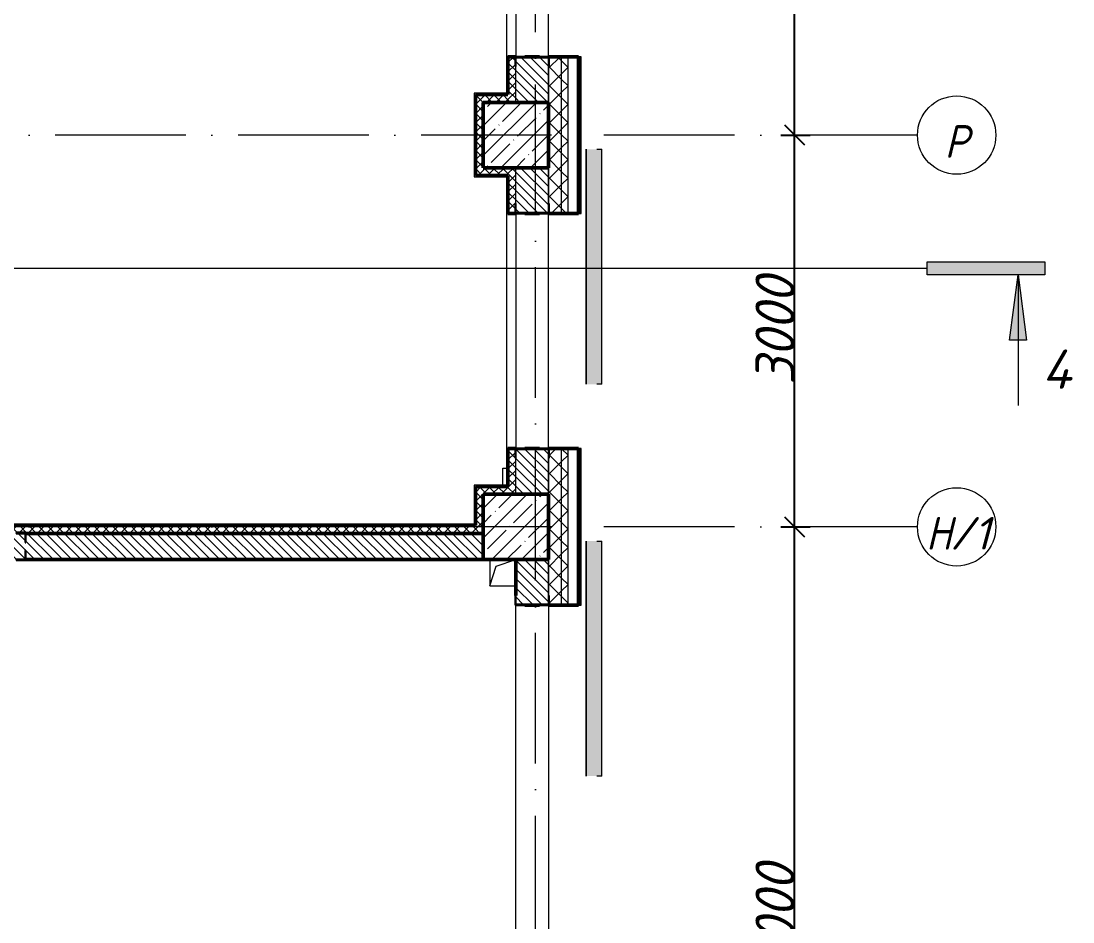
# Model space of a CAD drawing. Header units: millimetres. Extents: x -537608 to 253996, y -217170 to 186033.
# Drawn here: x -87435 to -79383, y -34432 to -27534 of the extents above; entities that cross this region are included whole.
import ezdxf

# ---------------------------------------------------------------- set-up
doc = ezdxf.new("R2010")
doc.units = ezdxf.units.MM
doc.linetypes.add('50_200_ШТРИХ_1Т_ш5_п1_п1_', pattern=[1400, 1000, -200, 0, -200])
for name, color, linetype, lineweight in [('A-____-____-DIMS', 7, 'Continuous', 9), ('A-FLOR-____-OTLN', 7, 'Continuous', 9), ('A-GENM-____-MCUT', 7, 'Continuous', 25), ('A-GENM-____-OTLN', 7, 'Continuous', 9), ('A-GENM-____-OTLN-1', 7, 'Continuous', 25), ('A-GLAZ-____-OTLN', 7, 'Continuous', 9), ('A-WALL-____-MCUT-2', 7, 'Continuous', 50), ('A-WALL-____-MCUT-3', 7, 'Continuous', 9), ('A-WALL-____-OTLN', 7, 'Continuous', 9), ('A-WALL-____-PATT-1', 7, 'Continuous', 9), ('A-WALL-FNSH-MCUT-1', 7, 'Continuous', 9), ('G-____-____-SYMB', 7, 'Continuous', 9), ('S-COLS-____-MCUT', 7, 'Continuous', 50), ('S-COLS-____-OTLN', 7, 'Continuous', 9), ('S-GRID-____-IDEN', 7, 'Continuous', 9), ('S-GRID-____-OTLN-1', 7, '50_200_ШТРИХ_1Т_ш5_п1_п1_', 9)]:
    doc.layers.add(name, color=color, linetype=linetype, lineweight=lineweight)
for name, color, linetype, lineweight, true_color in [('A-GLAZ-____-OTLN-1', 7, 'Continuous', 9, 0xc0c0c0), ('A-WALL-____-PATT-2', 7, 'Continuous', 9, 0x787878), ('G-____-____-SYMB-1', 9, 'Continuous', 9, 0x808080)]:
    doc.layers.add(name, color=color, linetype=linetype, lineweight=lineweight, true_color=true_color)
doc.styles.add('ISOCPEUR_I', font='isocpeui.ttf', dxfattribs={"height": 300})
doc.styles.add('ISOCPEUR_I_8', font='isocpeui.ttf', dxfattribs={"height": 300})
doc.dimstyles.new('ISO-2_5_0_9К_БОЛЬШОЙ_ОСИ', dxfattribs={"dimscale": 304.8, "dimtxt": 248.995294, "dimasz": 0.492126, "dimexe": 0.393701, "dimexo": 0, "dimgap": 0, "dimtad": 1, "dimdec": 0, "dimzin": 0, "dimdsep": 46, "dimtxsty": 'ISOCPEUR_I', "dimblk1": 'OBLIQUE', "dimblk2": 'OBLIQUE', "dimsah": 1, "dimcen": 0.09, "dimdle": 0.393701, "dimazin": 0, "dimtfac": 1, "dimtdec": 4, "dimtix": 1, "dimtmove": 0, "dimatfit": 3, "dimfxl": 1, "dimtvp": 1, "dimtolj": 1, "dimtzin": 0, "dimarcsym": 2})
pattern_1 = [(135, (-184647.673, -56738.29), (-35.35534, -35.35534), [])]
pattern_2 = [(45, (-184647.67, -56738.29), (-70.71068, 70.71068), []), (135, (-184647.67, -56738.29), (-70.71068, -70.71068), [])]
pattern_3 = [(45, (-184647.673, -56738.29), (-35.35534, 35.35534), []), (135, (-184647.673, -56738.29), (-35.35534, -35.35534), [])]

# ---------------------------------------------------------------- blocks, each defined once
blk = doc.blocks.new('BSC_Колонна _Прямоугольная - 500х500-V26-АР1_План отверстий 2 этажа в осях 1-64_А-ГГ')
at = {"layer": 'S-COLS-____-OTLN'}
h = blk.add_hatch(dxfattribs=at)
h.set_pattern_fill('FP_55', color=256, style=0, pattern_type=2)
h.set_pattern_definition([(45, (-101000, -25331.04), (-114.04925, 114.04925), []), (45, (-100885.95, -25331.04), (-114.04925, 114.04925), [201.613, -40.323, 3.353, -36.97])])
h.paths.add_polyline_path([(-250, -250), (250, -250), (250, 250), (-250, 250)], flags=0)
at = {"layer": 'S-COLS-____-MCUT'}
for p, q in [((250, 250), (-250, 250)), ((-250, 250), (-250, -250)), ((250, -250), (250, 250)), ((-250, -250), (250, -250))]:
    blk.add_line(p, q, dxfattribs=at)
blk = doc.blocks.new('BSC_Колонна _Прямоугольная - 500х500-V34-АР1_План отверстий 2 этажа в осях 1-64_А-ГГ')
at = {"layer": 'S-COLS-____-OTLN'}
h = blk.add_hatch(dxfattribs=at)
h.set_pattern_fill('FP_63', color=256, style=0, pattern_type=2)
h.set_pattern_definition([(45, (-101000, -28331.04), (-114.04925, 114.04925), []), (45, (-100885.95, -28331.04), (-114.04925, 114.04925), [201.613, -40.323, 3.353, -36.97])])
h.paths.add_polyline_path([(-250, -250), (250, -250), (250, 250), (-250, 250), (-250, -75.3)], flags=0)
at = {"layer": 'S-COLS-____-MCUT'}
for p, q in [((250, 250), (-250, 250)), ((-250, 250), (-250, -250)), ((250, -250), (250, 250)), ((-250, -250), (250, -250))]:
    blk.add_line(p, q, dxfattribs=at)
blk = doc.blocks.new('Фахверк_СКБ_Уголок - 250_2700-27497298-АР1_План отверстий 2 этажа в осях 1-64_А-ГГ')
at = {"layer": 'A-GENM-____-MCUT'}
for p, q in [((200, 181), (125, 181)), ((125, 181), (125, 106)), ((131, 106), (131, 175)), ((131, 175), (200, 175)), ((200, 175), (200, 181)), ((125, 106), (131, 106)), ((131, -6), (125, -6)), ((125, -6), (125, -81)), ((131, -75), (131, -6)), ((200, -75), (131, -75)), ((200, -81), (200, -75)), ((125, -81), (200, -81))]:
    blk.add_line(p, q, dxfattribs=at)
blk = doc.blocks.new('Фахверк_СКБ_Уголок - 200_3550-28267367-АР1_План отверстий 2 этажа в осях 1-64_А-ГГ')
at = {"layer": 'A-GENM-____-MCUT'}
for p, q in [((200, 156), (125, 156)), ((125, 156), (125, 81)), ((125, 81), (131, 81)), ((131, 81), (131, 150)), ((131, 150), (200, 150)), ((200, 150), (200, 156)), ((131, 19), (125, 19)), ((125, 19), (125, -56)), ((131, -50), (131, 19)), ((125, -56), (200, -56)), ((200, -50), (131, -50)), ((200, -56), (200, -50))]:
    blk.add_line(p, q, dxfattribs=at)
blk = doc.blocks.new('AR_Отверстие прямоугольное _в плите_ - AR_Отверстие прямоугольное _в плите_-30511543-АР1_План отверстий 2 этажа в осях 1-64_А-ГГ')
at = {"layer": 'A-GENM-____-OTLN'}
for p, q in [((-100, 100), (-100, -100)), ((-50, 50), (100, 100)), ((-100, -100), (-50, 50)), ((-100, -100), (100, -100))]:
    blk.add_line(p, q, dxfattribs=at)
blk = doc.blocks.new('Отлив_СКБ - Отлив витража_120_НВФ-V194-АР1_План отверстий 2 этажа в осях 1-64_А-ГГ')
at = {"layer": 'A-GLAZ-____-OTLN-1'}
for points in [[(1800, -2), (1800, 0), (0, 0), (0, -2), (1544.5, -2)], [(1544.5, -120), (1800, -120), (1800, -2), (0, -2), (0, -120)]]:
    blk.add_hatch(color=256, dxfattribs=at).paths.add_polyline_path(points, flags=0)
at = {"layer": 'A-GLAZ-____-OTLN'}
for p, q in [((0, 0), (1800, 0)), ((1800, -2), (0, -2)), ((0, -120), (0, -83)), ((0, -120), (1800, -120)), ((1800, -83), (1800, -120))]:
    blk.add_line(p, q, dxfattribs=at)
blk = doc.blocks.new('Ось сетки - Круг_Ø6_00__ISO-2_5_0_9K_-25732049-АР1_План отверстий 2 этажа в осях 1-64_А-ГГ')
at = {"layer": 'S-GRID-____-IDEN'}
blk.add_circle((0, 0), 3, dxfattribs=at)
blk = doc.blocks.new('_Oblique')
at = {"color": 0, "linetype": 'ByBlock', "lineweight": -2}
blk.add_line((-0.5, -0.5), (0.5, 0.5), dxfattribs=at)
blk = doc.blocks.new('*D2516')
at = {"layer": 'A-____-____-DIMS', "color": 0, "lineweight": -2, "transparency": 16777216}
for p, q in [((-81513.4, -37527.2), (-81513.4, -31287.2)), ((-81619.5, -31407.2), (-81393.4, -31407.2)), ((-81619.5, -37407.2), (-81393.4, -37407.2))]:
    blk.add_line(p, q, dxfattribs=at)
at = {"layer": 'Defpoints', "color": 0, "transparency": 16777216}
for p in [(-81619.5, -31407.2), (-81513.4, -31407.2), (-81619.5, -37407.2)]:
    blk.add_point(p, dxfattribs=at)
at = {"layer": 'A-____-____-DIMS', "color": 0, "lineweight": -2, "transparency": 16777216, "xscale": 150, "yscale": 150, "zscale": 150}
for p, rotation in [((-81513.4, -31407.2), 90), ((-81513.4, -37407.2), 270)]:
    blk.add_blockref('_Oblique', p, dxfattribs=dict(at, rotation=rotation))
at = {"layer": 'A-____-____-DIMS', "color": 0, "transparency": 16777216, "insert": (-81663.4, -34407.2), "char_height": 300, "width": 758.478, "attachment_point": 5, "rotation": 90, "style": 'ISOCPEUR_I'}
blk.add_mtext('\\A1;6000', dxfattribs=at)
blk = doc.blocks.new('*D2517')
at = {"layer": 'A-____-____-DIMS', "color": 0, "lineweight": -2, "transparency": 16777216}
for p, q in [((-81513.4, -31527.2), (-81513.4, -28287.2)), ((-81619.5, -28407.2), (-81393.4, -28407.2)), ((-81619.5, -31407.2), (-81393.4, -31407.2))]:
    blk.add_line(p, q, dxfattribs=at)
at = {"layer": 'Defpoints', "color": 0, "transparency": 16777216}
for p in [(-81619.5, -28407.2), (-81513.4, -28407.2), (-81619.5, -31407.2)]:
    blk.add_point(p, dxfattribs=at)
at = {"layer": 'A-____-____-DIMS', "color": 0, "lineweight": -2, "transparency": 16777216, "xscale": 150, "yscale": 150, "zscale": 150}
for p, rotation in [((-81513.4, -28407.2), 90), ((-81513.4, -31407.2), 270)]:
    blk.add_blockref('_Oblique', p, dxfattribs=dict(at, rotation=rotation))
at = {"layer": 'A-____-____-DIMS', "color": 0, "transparency": 16777216, "insert": (-81663.4, -29907.2), "char_height": 300, "width": 758.478, "attachment_point": 5, "rotation": 90, "style": 'ISOCPEUR_I'}
blk.add_mtext('\\A1;3000', dxfattribs=at)
blk = doc.blocks.new('*D2518')
at = {"layer": 'A-____-____-DIMS', "color": 0, "lineweight": -2, "transparency": 16777216}
for p, q in [((-81513.4, -28527.2), (-81513.4, -22287.2)), ((-81619.5, -22407.2), (-81393.4, -22407.2)), ((-81619.5, -28407.2), (-81393.4, -28407.2))]:
    blk.add_line(p, q, dxfattribs=at)
at = {"layer": 'Defpoints', "color": 0, "transparency": 16777216}
for p in [(-81619.5, -22407.2), (-81513.4, -22407.2), (-81619.5, -28407.2)]:
    blk.add_point(p, dxfattribs=at)
at = {"layer": 'A-____-____-DIMS', "color": 0, "lineweight": -2, "transparency": 16777216, "xscale": 150, "yscale": 150, "zscale": 150}
for p, rotation in [((-81513.4, -22407.2), 90), ((-81513.4, -28407.2), 270)]:
    blk.add_blockref('_Oblique', p, dxfattribs=dict(at, rotation=rotation))
at = {"layer": 'A-____-____-DIMS', "color": 0, "transparency": 16777216, "insert": (-81663.4, -25407.2), "char_height": 300, "width": 758.478, "attachment_point": 5, "rotation": 90, "style": 'ISOCPEUR_I'}
blk.add_mtext('\\A1;6000', dxfattribs=at)
blk = doc.blocks.new('Разрез - Концевая часть разреза-18266132-АР1_План отверстий 2 этажа в осях 1-64_А-ГГ')
at = {"layer": 'G-____-____-SYMB'}
for points in [[(0, 0.5), (0, -0.5), (-9, -0.5), (-9, 0.5)], [(-6.292, -5.5), (-7.609, -5.5), (-6.95, -0.5)]]:
    blk.add_hatch(color=256, dxfattribs=at).paths.add_polyline_path(points, flags=0)
for p, q in [((0, 0.5), (-9, 0.5)), ((-9, 0.5), (-9, -0.5)), ((0, -0.5), (0, 0.5)), ((-9, -0.5), (0, -0.5)), ((-6.95, -0.5), (-7.609, -5.5)), ((-6.95, -0.5), (-6.95, -10.5)), ((-6.292, -5.5), (-6.95, -0.5)), ((-7.609, -5.5), (-6.292, -5.5))]:
    blk.add_line(p, q, dxfattribs=at)

msp = doc.modelspace()

# ---------------------------------------------------------------- hatches: boundary and pattern name
at = {"layer": 'A-WALL-____-PATT-1'}
h = msp.add_hatch(dxfattribs=at)
h.set_pattern_fill('FP_1', color=256, style=0, pattern_type=2)
h.set_pattern_definition(pattern_2)
h.paths.add_polyline_path([(-83297.6725, -58757.2474), (-83297.6725, -57807.2474), (-83391.6725, -57807.2474), (-83391.6725, -57882.2474), (-83397.6725, -57882.2474), (-83397.6725, -58757.2474)], flags=0)
h.paths.add_polyline_path([(-83391.6725, -56007.2474), (-83297.6725, -56007.2474), (-83297.6725, -54807.2474), (-83391.6725, -54807.2474), (-83391.6725, -54882.2474), (-83397.6725, -54882.2474), (-83397.6725, -55932.2474), (-83391.6725, -55932.2474), (-83391.6725, -56002.3808)], flags=0)
h.paths.add_polyline_path([(-83391.6725, -53007.2474), (-83297.6725, -53007.2474), (-83297.6725, -51807.2474), (-83391.6725, -51807.2474), (-83391.6725, -51882.2474), (-83397.6725, -51882.2474), (-83397.6725, -52932.2474), (-83391.6725, -52932.2474), (-83391.6725, -53001.2474)], flags=0)
h.paths.add_polyline_path([(-83297.6725, -50007.2474), (-83297.6725, -48807.2474), (-83391.6725, -48807.2474), (-83391.6725, -48882.2474), (-83397.6725, -48882.2474), (-83397.6725, -49932.2474), (-83391.6725, -49932.2474), (-83391.6725, -50007.2474)], flags=0)
h.paths.add_polyline_path([(-83297.6725, -47007.2474), (-83297.6725, -45807.2474), (-83391.6725, -45807.2474), (-83391.6725, -45882.2474), (-83397.6725, -45882.2474), (-83397.6725, -46932.2474), (-83391.6725, -46932.2474), (-83391.6725, -47007.2474)], flags=0)
h.paths.add_polyline_path([(-83297.6725, -44007.2474), (-83297.6725, -42807.2474), (-83391.6725, -42807.2474), (-83391.6725, -42882.2474), (-83397.6725, -42882.2474), (-83397.6725, -43932.2474), (-83391.6725, -43932.2474), (-83391.6725, -44007.2474)], flags=0)
h.paths.add_polyline_path([(-83391.6725, -41007.2474), (-83297.6725, -41007.2474), (-83297.6725, -39807.2474), (-83391.6725, -39807.2474), (-83391.6725, -39882.2474), (-83397.6725, -39882.2474), (-83397.6725, -40932.2474), (-83391.6725, -40932.2474), (-83391.6725, -41001.2474)], flags=0)
h.paths.add_polyline_path([(-83391.6725, -38007.2474), (-83297.6725, -38007.2474), (-83297.6725, -36807.2474), (-83391.6725, -36807.2474), (-83391.6725, -36882.2474), (-83397.6725, -36882.2474), (-83397.6725, -37932.2474), (-83391.6725, -37932.2474), (-83391.6725, -38001.2474)], flags=0)
h.paths.add_polyline_path([(-83297.6725, -32007.2474), (-83297.6725, -30807.2474), (-83391.6725, -30807.2474), (-83391.6725, -30882.2474), (-83397.6725, -30882.2474), (-83397.6725, -31932.2474), (-83391.6725, -31932.2474), (-83391.6725, -32007.2474)], flags=0)
h.paths.add_polyline_path([(-83391.6725, -29007.2474), (-83297.6725, -29007.2474), (-83297.6725, -27807.2474), (-83391.6725, -27807.2474), (-83391.6725, -27882.2474), (-83397.6725, -27882.2474), (-83397.6725, -28932.2474), (-83391.6725, -28932.2474), (-83391.6725, -29001.2474)], flags=0)
h.paths.add_polyline_path([(-83391.6725, -26007.2474), (-83297.6725, -26007.2474), (-83297.6725, -24807.2474), (-83391.6725, -24807.2474), (-83391.6725, -24882.2474), (-83397.6725, -24882.2474), (-83397.6725, -25932.2474), (-83391.6725, -25932.2474), (-83391.6725, -26001.2474)], flags=0)
h.paths.add_polyline_path([(-83297.6725, -23007.2474), (-83297.6725, -21807.2474), (-83391.6725, -21807.2474), (-83391.6725, -21882.2474), (-83397.6725, -21882.2474), (-83397.6725, -22932.2474), (-83391.6725, -22932.2474), (-83391.6725, -23007.2474)], flags=0)
h.paths.add_polyline_path([(-83391.6725, -20007.2474), (-83297.6725, -20007.2474), (-83297.6725, -18807.2474), (-83391.6725, -18807.2474), (-83391.6725, -18882.2474), (-83397.6725, -18882.2474), (-83397.6725, -19932.2474), (-83391.6725, -19932.2474), (-83391.6725, -20001.2474)], flags=0)
h.paths.add_polyline_path([(-83297.6725, -17007.2474), (-83297.6725, -15807.2474), (-83391.6725, -15807.2474), (-83391.6725, -15882.2474), (-83397.6725, -15882.2474), (-83397.6725, -16932.2474), (-83391.6725, -16932.2474), (-83391.6725, -17007.2474)], flags=0)
h.paths.add_polyline_path([(-83391.6725, -11007.2474), (-83297.6725, -11007.2474), (-83297.6725, -9942.2474), (-83397.6725, -9942.2474), (-83397.6725, -10932.2474), (-83391.6725, -10932.2474), (-83391.6725, -11001.2474)], flags=0)
h = msp.add_hatch(dxfattribs=at)
h.set_pattern_fill('FP_1', color=256, style=0, pattern_type=2)
h.set_pattern_definition(pattern_2)
h.paths.add_polyline_path([(-83297.6725, -58807.2474), (-83247.6725, -58807.2474), (-83247.6725, -57807.2474), (-83297.6725, -57807.2474), (-83297.6725, -58757.2474)], flags=0)
h.paths.add_polyline_path([(-83297.6725, -56007.2474), (-83247.6725, -56007.2474), (-83247.6725, -54807.2474), (-83297.6725, -54807.2474), (-83297.6725, -56002.3808)], flags=0)
h.paths.add_polyline_path([(-83247.6725, -53007.2474), (-83247.6725, -51807.2474), (-83297.6725, -51807.2474), (-83297.6725, -53007.2474)], flags=0)
h.paths.add_polyline_path([(-83297.6725, -50007.2474), (-83247.6725, -50007.2474), (-83247.6725, -48807.2474), (-83297.6725, -48807.2474), (-83297.6725, -49982.4228)], flags=0)
h.paths.add_polyline_path([(-83297.6725, -47007.2474), (-83247.6725, -47007.2474), (-83247.6725, -45807.2474), (-83297.6725, -45807.2474), (-83297.6725, -46542.4469)], flags=0)
h.paths.add_polyline_path([(-83247.6725, -44007.2474), (-83247.6725, -42807.2474), (-83297.6725, -42807.2474), (-83297.6725, -44007.2474)], flags=0)
h.paths.add_polyline_path([(-83297.6725, -41007.2474), (-83247.6725, -41007.2474), (-83247.6725, -39807.2474), (-83297.6725, -39807.2474), (-83297.6725, -40522.4889)], flags=0)
h.paths.add_polyline_path([(-83297.6725, -38007.2474), (-83247.6725, -38007.2474), (-83247.6725, -36807.2474), (-83297.6725, -36807.2474), (-83297.6725, -37082.5129)], flags=0)
h.paths.add_polyline_path([(-83247.6725, -32007.2474), (-83247.6725, -30807.2474), (-83297.6725, -30807.2474), (-83297.6725, -32007.2474)], flags=0)
h.paths.add_polyline_path([(-83247.6725, -29007.2474), (-83247.6725, -27807.2474), (-83297.6725, -27807.2474), (-83297.6725, -29007.2474)], flags=0)
h.paths.add_polyline_path([(-83247.6725, -26007.2474), (-83247.6725, -24807.2474), (-83297.6725, -24807.2474), (-83297.6725, -26007.2474)], flags=0)
h.paths.add_polyline_path([(-83247.6725, -23007.2474), (-83247.6725, -21807.2474), (-83297.6725, -21807.2474), (-83297.6725, -23007.2474)], flags=0)
h.paths.add_polyline_path([(-83297.6725, -20007.2474), (-83247.6725, -20007.2474), (-83247.6725, -18807.2474), (-83297.6725, -18807.2474), (-83297.6725, -19882.633)], flags=0)
h.paths.add_polyline_path([(-83247.6725, -17007.2474), (-83247.6725, -15807.2474), (-83297.6725, -15807.2474), (-83297.6725, -17007.2474)], flags=0)
h.paths.add_polyline_path([(-83297.6725, -11007.2474), (-83247.6725, -11007.2474), (-83247.6725, -9942.2474), (-83297.6725, -9942.2474), (-83297.6725, -10422.699)], flags=0)
h = msp.add_hatch(dxfattribs=at)
h.set_pattern_fill('FP_3', color=256, style=0, pattern_type=2)
h.set_pattern_definition([(45, (-184647.67, -56738.29), (-85.53659, 85.53659), []), (45, (-184590.65, -56738.29), (-85.53659, 85.53659), [])])
h.paths.add_polyline_path([(-83167.6725, -58907.2474), (-83147.6725, -58907.2474), (-83147.6725, -57807.2474), (-83167.6725, -57807.2474), (-83167.6725, -58887.2474)], flags=0)
h.paths.add_polyline_path([(-83147.6725, -56007.2474), (-83147.6725, -54807.2474), (-83167.6725, -54807.2474), (-83167.6725, -56007.2474)], flags=0)
h.paths.add_polyline_path([(-83147.6725, -53007.2474), (-83147.6725, -51807.2474), (-83167.6725, -51807.2474), (-83167.6725, -53007.2474)], flags=0)
h.paths.add_polyline_path([(-83147.6725, -50007.2474), (-83147.6725, -48807.2474), (-83167.6725, -48807.2474), (-83167.6725, -50007.2474)], flags=0)
h.paths.add_polyline_path([(-83167.6725, -47007.2474), (-83147.6725, -47007.2474), (-83147.6725, -45807.2474), (-83167.6725, -45807.2474), (-83167.6725, -46542.4469)], flags=0)
h.paths.add_polyline_path([(-83167.6725, -44007.2474), (-83147.6725, -44007.2474), (-83147.6725, -42807.2474), (-83167.6725, -42807.2474), (-83167.6725, -43962.4649)], flags=0)
h.paths.add_polyline_path([(-83167.6725, -41007.2474), (-83147.6725, -41007.2474), (-83147.6725, -39807.2474), (-83167.6725, -39807.2474), (-83167.6725, -40522.4889)], flags=0)
h.paths.add_polyline_path([(-83167.6725, -38007.2474), (-83147.6725, -38007.2474), (-83147.6725, -36807.2474), (-83167.6725, -36807.2474), (-83167.6725, -37082.5129)], flags=0)
h.paths.add_polyline_path([(-83147.6725, -32007.2474), (-83147.6725, -30807.2474), (-83167.6725, -30807.2474), (-83167.6725, -32007.2474)], flags=0)
h.paths.add_polyline_path([(-83167.6725, -29007.2474), (-83147.6725, -29007.2474), (-83147.6725, -27807.2474), (-83167.6725, -27807.2474), (-83167.6725, -28482.5729)], flags=0)
h.paths.add_polyline_path([(-83167.6725, -26007.2474), (-83147.6725, -26007.2474), (-83147.6725, -24807.2474), (-83167.6725, -24807.2474), (-83167.6725, -25042.597)], flags=0)
h.paths.add_polyline_path([(-83167.6725, -23007.2474), (-83147.6725, -23007.2474), (-83147.6725, -21807.2474), (-83167.6725, -21807.2474), (-83167.6725, -22462.615)], flags=0)
h.paths.add_polyline_path([(-83147.6725, -20007.2474), (-83147.6725, -18807.2474), (-83167.6725, -18807.2474), (-83167.6725, -20007.2474)], flags=0)
h.paths.add_polyline_path([(-83167.6725, -17007.2474), (-83147.6725, -17007.2474), (-83147.6725, -15807.2474), (-83167.6725, -15807.2474), (-83167.6725, -16442.657)], flags=0)
h.paths.add_polyline_path([(-83147.6725, -11007.2474), (-83147.6725, -9942.2474), (-83167.6725, -9942.2474), (-83167.6725, -11007.2474)], flags=0)
h = msp.add_hatch(dxfattribs=at)
h.set_pattern_fill('FP_6', color=256, style=0, pattern_type=2)
h.set_pattern_definition(pattern_1)
h.paths.add_polyline_path([(-83466.6725, -28157.2474), (-83397.6725, -28157.2474), (-83397.6725, -27813.2474), (-83466.6725, -27813.2474), (-83466.6725, -27807.2474), (-83578.6725, -27807.2474), (-83578.6725, -27813.2474), (-83647.6725, -27813.2474), (-83647.6725, -28157.2474), (-83474.0317, -28157.2474)], flags=0)
h.paths.add_polyline_path([(-83466.6725, -26007.2474), (-83466.6725, -26001.2474), (-83397.6725, -26001.2474), (-83397.6725, -24813.2474), (-83466.6725, -24813.2474), (-83466.6725, -24807.2474), (-83578.6725, -24807.2474), (-83578.6725, -24813.2474), (-83647.6725, -24813.2474), (-83647.6725, -26001.2474), (-83578.6725, -26001.2474), (-83578.6725, -26007.2474)], flags=0)
h.paths.add_polyline_path([(-83466.6725, -23007.2474), (-83466.6725, -23001.2474), (-83397.6725, -23001.2474), (-83397.6725, -22657.2474), (-83647.6725, -22657.2474), (-83647.6725, -23001.2474), (-83578.6725, -23001.2474), (-83578.6725, -23007.2474), (-83474.0317, -23007.2474)], flags=0)
h = msp.add_hatch(dxfattribs=at)
h.set_pattern_fill('FP_6', color=256, style=0, pattern_type=2)
h.set_pattern_definition(pattern_1)
h.paths.add_polyline_path([(-83474.0317, -31157.2474), (-83397.6725, -31157.2474), (-83397.6725, -30813.2474), (-83466.6725, -30813.2474), (-83466.6725, -30807.2474), (-83578.6725, -30807.2474), (-83578.6725, -30813.2474), (-83647.6725, -30813.2474), (-83647.6725, -31157.2474)], flags=0)
h.paths.add_polyline_path([(-83474.0317, -29007.2474), (-83466.6725, -29007.2474), (-83466.6725, -29001.2474), (-83397.6725, -29001.2474), (-83397.6725, -28657.2474), (-83647.6725, -28657.2474), (-83647.6725, -29001.2474), (-83578.6725, -29001.2474), (-83578.6725, -29007.2474)], flags=0)
h = msp.add_hatch(dxfattribs=at)
h.set_pattern_fill('FP_6', color=256, style=0, pattern_type=2)
h.set_pattern_definition(pattern_1)
h.paths.add_polyline_path([(-83915.8977, -31657.2474), (-83897.6725, -31657.2474), (-83897.6725, -31457.2474), (-87397.6725, -31457.2474), (-87397.6725, -31526.2474), (-87403.6725, -31526.2474), (-87403.6725, -31457.2474), (-90897.6725, -31457.2474), (-90897.6725, -31657.2474), (-87403.6725, -31657.2474), (-87403.6725, -31588.2474), (-87397.6725, -31588.2474), (-87397.6725, -31657.2474), (-85683.362, -31657.2474)], flags=0)
h = msp.add_hatch(dxfattribs=at)
h.set_pattern_fill('FP_6', color=256, style=0, pattern_type=2)
h.set_pattern_definition(pattern_1)
h.paths.add_polyline_path([(-83647.6725, -37157.2474), (-83397.6725, -37157.2474), (-83397.6725, -36813.2474), (-83466.6725, -36813.2474), (-83466.6725, -36807.2474), (-83578.6725, -36807.2474), (-83578.6725, -36813.2474), (-83647.6725, -36813.2474), (-83647.6725, -37082.5129)], flags=0)
h.paths.add_polyline_path([(-83466.6725, -32007.2474), (-83466.6725, -32001.2474), (-83397.6725, -32001.2474), (-83397.6725, -31657.2474), (-83647.6725, -31657.2474), (-83647.6725, -32001.2474), (-83578.6725, -32001.2474), (-83578.6725, -32007.2474)], flags=0)
at = {"layer": 'A-WALL-____-PATT-2'}
h = msp.add_hatch(dxfattribs=at)
h.set_pattern_fill('FP_7', color=256, style=0, pattern_type=2)
h.set_pattern_definition(pattern_3)
h.paths.add_polyline_path([(-83707.6725, -28157.2474), (-83647.6725, -28157.2474), (-83647.6725, -27882.2474), (-83653.6725, -27882.2474), (-83653.6725, -27807.2474), (-83707.6725, -27807.2474), (-83707.6725, -28097.2474)], flags=0)
h.paths.add_polyline_path([(-83707.6725, -26007.2474), (-83653.6725, -26007.2474), (-83653.6725, -25932.2474), (-83647.6725, -25932.2474), (-83647.6725, -24882.2474), (-83653.6725, -24882.2474), (-83653.6725, -24807.2474), (-83707.6725, -24807.2474), (-83707.6725, -26001.2474)], flags=0)
h.paths.add_polyline_path([(-83653.6725, -23007.2474), (-83653.6725, -22932.2474), (-83647.6725, -22932.2474), (-83647.6725, -22657.2474), (-83707.6725, -22657.2474), (-83707.6725, -23007.2474)], flags=0)
h = msp.add_hatch(dxfattribs=at)
h.set_pattern_fill('FP_7', color=256, style=0, pattern_type=2)
h.set_pattern_definition(pattern_3)
h.paths.add_polyline_path([(-83897.6725, -28657.2474), (-83897.6725, -28097.2474), (-83957.6725, -28097.2474), (-83957.6725, -28657.2474), (-83915.8977, -28657.2474)], flags=0)
h = msp.add_hatch(dxfattribs=at)
h.set_pattern_fill('FP_7', color=256, style=0, pattern_type=2)
h.set_pattern_definition(pattern_3)
h.paths.add_polyline_path([(-83707.6725, -28157.2474), (-83707.6725, -28097.2474), (-83897.6725, -28097.2474), (-83897.6725, -28157.2474), (-83717.6725, -28157.2474)], flags=0)
h = msp.add_hatch(dxfattribs=at)
h.set_pattern_fill('FP_7', color=256, style=0, pattern_type=2)
h.set_pattern_definition(pattern_3)
h.paths.add_polyline_path([(-83915.8977, -28717.2474), (-83707.6725, -28717.2474), (-83707.6725, -28657.2474), (-83957.6725, -28657.2474), (-83957.6725, -28717.2474)], flags=0)
h = msp.add_hatch(dxfattribs=at)
h.set_pattern_fill('FP_7', color=256, style=0, pattern_type=2)
h.set_pattern_definition(pattern_3)
h.paths.add_polyline_path([(-83707.6725, -31157.2474), (-83647.6725, -31157.2474), (-83647.6725, -30882.2474), (-83653.6725, -30882.2474), (-83653.6725, -30807.2474), (-83707.6725, -30807.2474), (-83707.6725, -31097.2474)], flags=0)
h.paths.add_polyline_path([(-83707.6725, -29007.2474), (-83653.6725, -29007.2474), (-83653.6725, -28932.2474), (-83647.6725, -28932.2474), (-83647.6725, -28657.2474), (-83707.6725, -28657.2474), (-83707.6725, -29001.2474)], flags=0)
h = msp.add_hatch(dxfattribs=at)
h.set_pattern_fill('FP_7', color=256, style=0, pattern_type=2)
h.set_pattern_definition(pattern_3)
h.paths.add_polyline_path([(-83957.6725, -31457.2474), (-83897.6725, -31457.2474), (-83897.6725, -31097.2474), (-83957.6725, -31097.2474), (-83957.6725, -31397.2474)], flags=0)
h = msp.add_hatch(dxfattribs=at)
h.set_pattern_fill('FP_7', color=256, style=0, pattern_type=2)
h.set_pattern_definition(pattern_3)
h.paths.add_polyline_path([(-83707.6725, -31157.2474), (-83707.6725, -31097.2474), (-83897.6725, -31097.2474), (-83897.6725, -31157.2474), (-83717.6725, -31157.2474)], flags=0)
h = msp.add_hatch(dxfattribs=at)
h.set_pattern_fill('FP_7', color=256, style=0, pattern_type=2)
h.set_pattern_definition(pattern_3)
h.paths.add_polyline_path([(-83957.6725, -31457.2474), (-83957.6725, -31397.2474), (-90837.6725, -31397.2474), (-90837.6725, -31457.2474), (-87472.6725, -31457.2474), (-87472.6725, -31451.2474), (-87397.6725, -31451.2474), (-87397.6725, -31457.2474), (-83967.6725, -31457.2474)], flags=0)

# ---------------------------------------------------------------- linework, layer by layer
at = {"layer": 'A-FLOR-____-OTLN'}
for p, q in [((-83747.6725, -30957.2474), (-83717.6725, -30957.2474)), ((-83747.6725, -31087.2474), (-83747.6725, -30957.2474))]:
    msp.add_line(p, q, dxfattribs=at)
at = {"layer": 'A-WALL-____-MCUT-2'}
for p, q in [((-83653.6725, -27807.2474), (-83707.6725, -27807.2474)), ((-83707.6725, -28097.2474), (-83707.6725, -27807.2474)), ((-83466.6725, -27807.2474), (-83578.6725, -27807.2474)), ((-83167.6725, -27807.2474), (-83391.6725, -27807.2474)), ((-83167.6725, -29007.2474), (-83167.6725, -27807.2474)), ((-83957.6725, -28097.2474), (-83957.6725, -28717.2474)), ((-83707.6725, -28097.2474), (-83957.6725, -28097.2474)), ((-83957.6725, -28717.2474), (-83707.6725, -28717.2474)), ((-83707.6725, -29007.2474), (-83707.6725, -28717.2474)), ((-83707.6725, -29007.2474), (-83653.6725, -29007.2474)), ((-83578.6725, -29007.2474), (-83466.6725, -29007.2474)), ((-83391.6725, -29007.2474), (-83167.6725, -29007.2474)), ((-83653.6725, -30807.2474), (-83707.6725, -30807.2474)), ((-83707.6725, -31097.2474), (-83707.6725, -30807.2474)), ((-83466.6725, -30807.2474), (-83578.6725, -30807.2474)), ((-83167.6725, -30807.2474), (-83391.6725, -30807.2474)), ((-83167.6725, -32007.2474), (-83167.6725, -30807.2474)), ((-83957.6725, -31097.2474), (-83707.6725, -31097.2474)), ((-83957.6725, -31397.2474), (-83957.6725, -31097.2474)), ((-83957.6725, -31397.2474), (-90837.6725, -31397.2474)), ((-83897.6725, -31457.2474), (-87397.6725, -31457.2474)), ((-87397.6725, -31657.2474), (-83897.6725, -31657.2474)), ((-83647.6725, -31657.2474), (-83647.6725, -31932.2474)), ((-83578.6725, -32007.2474), (-83466.6725, -32007.2474)), ((-83391.6725, -32007.2474), (-83167.6725, -32007.2474))]:
    msp.add_line(p, q, dxfattribs=at)
at = {"layer": 'A-WALL-____-MCUT-3'}
for p, q in [((-83297.6725, -29007.2474), (-83297.6725, -27807.2474)), ((-83247.6725, -29007.2474), (-83247.6725, -27807.2474)), ((-83647.6725, -28157.2474), (-83647.6725, -27882.2474)), ((-83397.6725, -28157.2474), (-83397.6725, -27882.2474)), ((-83397.6725, -27882.2474), (-83397.6725, -28157.2474)), ((-83647.6725, -28932.2474), (-83647.6725, -28657.2474)), ((-83397.6725, -28932.2474), (-83397.6725, -28657.2474)), ((-83397.6725, -28657.2474), (-83397.6725, -28932.2474)), ((-83297.6725, -32007.2474), (-83297.6725, -30807.2474)), ((-83247.6725, -32007.2474), (-83247.6725, -30807.2474)), ((-83647.6725, -31157.2474), (-83647.6725, -30882.2474)), ((-83397.6725, -31157.2474), (-83397.6725, -30882.2474)), ((-83397.6725, -30882.2474), (-83397.6725, -31157.2474)), ((-83397.6725, -31932.2474), (-83397.6725, -31657.2474)), ((-83397.6725, -31657.2474), (-83397.6725, -31932.2474))]:
    msp.add_line(p, q, dxfattribs=at)
at = {"layer": 'A-WALL-____-OTLN'}
for p, q in [((-83717.6725, -27807.2474), (-83717.6725, -26007.2474)), ((-83647.6725, -26007.2474), (-83647.6725, -27807.2474)), ((-83397.6725, -27807.2474), (-83397.6725, -26007.2474)), ((-83717.6725, -30807.2474), (-83717.6725, -29007.2474)), ((-83647.6725, -29007.2474), (-83647.6725, -30807.2474)), ((-83397.6725, -30807.2474), (-83397.6725, -29007.2474)), ((-83647.6725, -36807.2474), (-83647.6725, -32007.2474)), ((-83397.6725, -32007.2474), (-83397.6725, -32007.2474)), ((-83397.6725, -32007.2474), (-83397.6725, -36807.2474))]:
    msp.add_line(p, q, dxfattribs=at)
at = {"layer": 'A-WALL-FNSH-MCUT-1'}
for p, q in [((-83717.6725, -27807.2474), (-83717.6725, -28087.2474)), ((-83707.6725, -27807.2474), (-83717.6725, -27807.2474)), ((-83147.6725, -27807.2474), (-83167.6725, -27807.2474)), ((-83167.6725, -27807.2474), (-83167.6725, -29007.2474)), ((-83147.6725, -29007.2474), (-83147.6725, -27807.2474)), ((-83967.6725, -28087.2474), (-83967.6725, -28727.2474)), ((-83717.6725, -28087.2474), (-83967.6725, -28087.2474)), ((-83967.6725, -28727.2474), (-83717.6725, -28727.2474)), ((-83717.6725, -28727.2474), (-83717.6725, -29007.2474)), ((-83717.6725, -29007.2474), (-83707.6725, -29007.2474)), ((-83167.6725, -29007.2474), (-83147.6725, -29007.2474)), ((-83717.6725, -30807.2474), (-83717.6725, -31087.2474)), ((-83707.6725, -30807.2474), (-83717.6725, -30807.2474)), ((-83147.6725, -30807.2474), (-83167.6725, -30807.2474)), ((-83167.6725, -30807.2474), (-83167.6725, -32007.2474)), ((-83147.6725, -32007.2474), (-83147.6725, -30807.2474)), ((-83717.6725, -31087.2474), (-83967.6725, -31087.2474)), ((-83967.6725, -31087.2474), (-83967.6725, -31387.2474)), ((-83967.6725, -31387.2474), (-90827.6725, -31387.2474)), ((-83167.6725, -32007.2474), (-83147.6725, -32007.2474))]:
    msp.add_line(p, q, dxfattribs=at)
at = {"layer": 'G-____-____-SYMB-1'}
msp.add_line((-189573.6928, -29427.2474), (-80498.6001, -29427.2474), dxfattribs=at)
at = {"layer": 'S-GRID-____-OTLN-1'}
for p, q in [((-83497.6725, -61220.8957), (-83497.6725, -6857.3298)), ((-80573.2659, -28407.2474), (-91626.4082, -28407.2474)), ((-80573.2659, -31407.2474), (-91626.4082, -31407.2474))]:
    msp.add_line(p, q, dxfattribs=at)

# ---------------------------------------------------------------- block references
at = {"layer": 'A-GENM-____-OTLN'}
msp.add_blockref('AR_Отверстие прямоугольное _в плите_ - AR_Отверстие прямоугольное _в плите_-30511543-АР1_План отверстий 2 этажа в осях 1-64_А-ГГ', (-83747.6725, -31757.2474), dxfattribs=at)
at = {"layer": 'A-GENM-____-OTLN-1'}
for name, p, rotation in [('Фахверк_СКБ_Уголок - 250_2700-27497298-АР1_План отверстий 2 этажа в осях 1-64_А-ГГ', (-83572.6725, -27682.2474), 269.9999999999999), ('Фахверк_СКБ_Уголок - 250_2700-27497298-АР1_План отверстий 2 этажа в осях 1-64_А-ГГ', (-83472.6725, -29132.2474), 89.9999999999999), ('Фахверк_СКБ_Уголок - 250_2700-27497298-АР1_План отверстий 2 этажа в осях 1-64_А-ГГ', (-83572.6725, -30682.2474), 270), ('Фахверк_СКБ_Уголок - 200_3550-28267367-АР1_План отверстий 2 этажа в осях 1-64_А-ГГ', (-87272.6725, -31507.2474), 180), ('Фахверк_СКБ_Уголок - 250_2700-27497298-АР1_План отверстий 2 этажа в осях 1-64_А-ГГ', (-83472.6725, -32132.2474), 90)]:
    msp.add_blockref(name, p, dxfattribs=dict(at, rotation=rotation))
at = {"layer": 'A-GLAZ-____-OTLN', "rotation": 90}
for p in [(-83110.1575, -30315.6377), (-83110.1575, -33315.6377)]:
    msp.add_blockref('Отлив_СКБ - Отлив витража_120_НВФ-V194-АР1_План отверстий 2 этажа в осях 1-64_А-ГГ', p, dxfattribs=at)
at = {"layer": 'G-____-____-SYMB', "extrusion": (0, 0, -1), "xscale": 99.99999999999993, "yscale": 99.99999999999993, "zscale": 99.99999999999993}
msp.add_blockref('Разрез - Концевая часть разреза-18266132-АР1_План отверстий 2 этажа в осях 1-64_А-ГГ', (80498.6001, -29427.2474), dxfattribs=at)
at = {"layer": 'S-COLS-____-OTLN'}
for name, p in [('BSC_Колонна _Прямоугольная - 500х500-V34-АР1_План отверстий 2 этажа в осях 1-64_А-ГГ', (-83647.6725, -28407.2474)), ('BSC_Колонна _Прямоугольная - 500х500-V26-АР1_План отверстий 2 этажа в осях 1-64_А-ГГ', (-83647.6725, -31407.2474))]:
    msp.add_blockref(name, p, dxfattribs=at)
at = {"layer": 'S-GRID-____-IDEN', "xscale": 99.99999999999993, "yscale": 99.99999999999993, "zscale": 99.99999999999993, "rotation": 89.9999999999998}
for p in [(-80273.2659, -28407.2474), (-80273.2659, -31407.2474)]:
    msp.add_blockref('Ось сетки - Круг_Ø6_00__ISO-2_5_0_9K_-25732049-АР1_План отверстий 2 этажа в осях 1-64_А-ГГ', p, dxfattribs=at)

# ---------------------------------------------------------------- texts
at = {"layer": 'G-____-____-SYMB', "insert": (-79621.9589, -30049.5242), "char_height": 300, "width": 296.624375, "attachment_point": 1, "style": 'ISOCPEUR_I_8'}
msp.add_mtext('\\fISOCPEUR|b0|i1|c204|p34|;4', dxfattribs=at)
at = {"layer": 'S-GRID-____-IDEN', "char_height": 250, "attachment_point": 1, "style": 'ISOCPEUR_I'}
for s, insert, width in [('\\fISOCPEUR|b0|i1|c204|p34|;\\W.9;Р', (-80366.0864, -28331.1715), 223.670812), ('\\fISOCPEUR|b0|i1|c204|p34|;\\W.9;Н', (-80508.7364, -31331.1715), 223.670812), ('/1', (-80324.1895, -31331.1715), 346.329)]:
    msp.add_mtext(s, dxfattribs=dict(at, insert=insert, width=width))

# ---------------------------------------------------------------- dimensions: what is measured, and where the dimension line sits
at = {"layer": 'A-____-____-DIMS'}
for base, p1, p2, override, picture, middle in [((-81513.431, -22407.2474), (-81619.4971, -28407.2474), (-81619.4971, -22407.2474), {"dimpost": '<>', "dimfxl": 6000}, '*D2518', (-81663.431, -25407.2474)), ((-81513.431, -28407.2474), (-81619.4971, -31407.2474), (-81619.4971, -28407.2474), {"dimpost": '<>', "dimfxl": 3000}, '*D2517', (-81663.431, -29907.2474)), ((-81513.431, -31407.2474), (-81619.4971, -37407.2474), (-81619.4971, -31407.2474), {"dimpost": '<>', "dimfxl": 6000}, '*D2516', (-81663.431, -34407.2474))]:
    dim = msp.add_linear_dim(base=base, p1=p1, p2=p2, angle=90, dimstyle='ISO-2_5_0_9К_БОЛЬШОЙ_ОСИ', override=override, dxfattribs=at)
    dim.commit()
    dim.dimension.update_dxf_attribs({"geometry": picture, "text_midpoint": middle})

doc.saveas('drawing.dxf')
